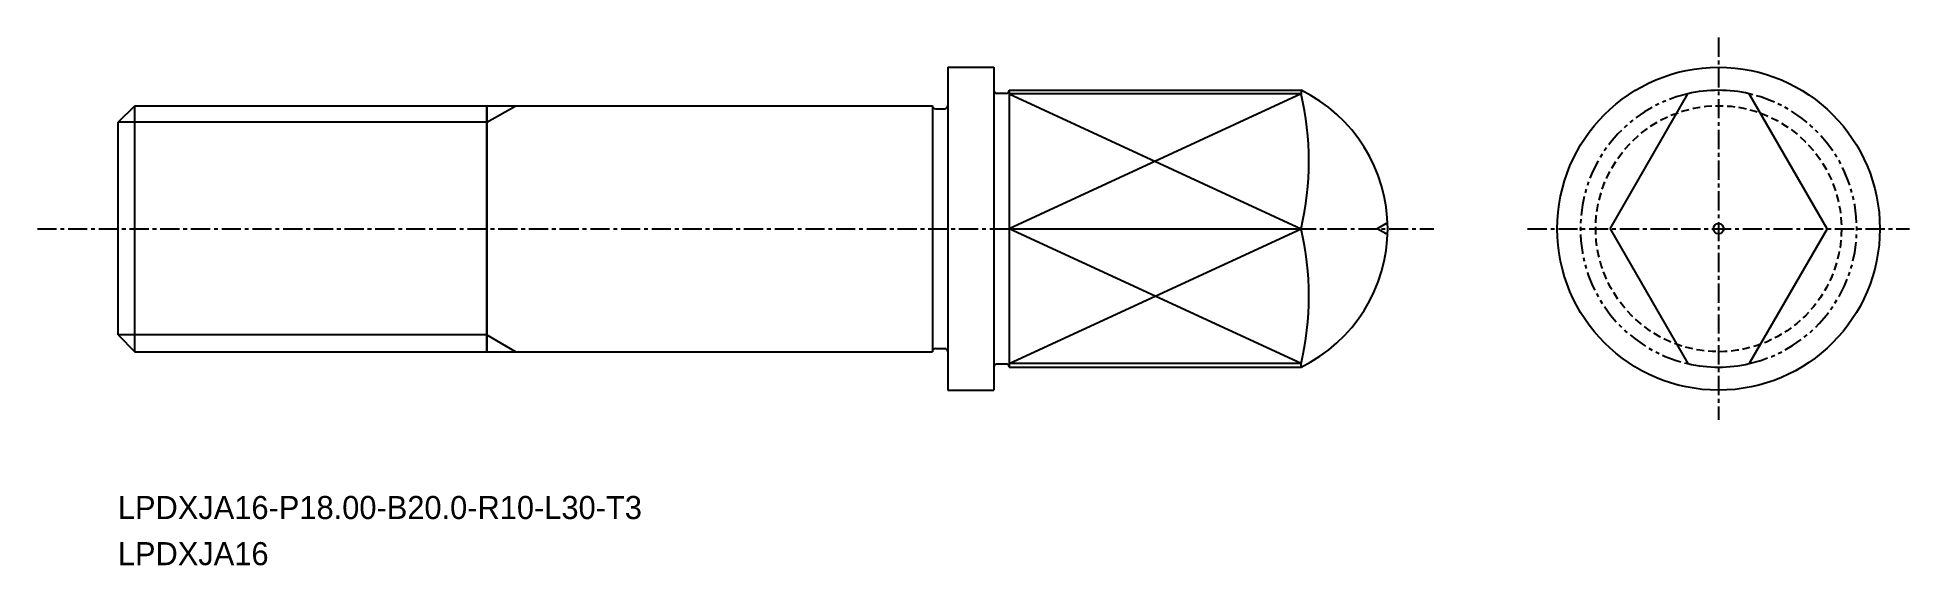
# Model space of a CAD drawing. Extents: x -1948 to -1826, y -851 to -816.
import ezdxf

# ---------------------------------------------------------------- set-up
doc = ezdxf.new("R2010")
doc.units = 0
for name, pattern in [('CENTER', [2, 1.25, -0.25, 0.25, -0.25]), ('DASHED', [0.75, 0.5, -0.25]), ('PHANTOM', [2.5, 1.25, -0.25, 0.25, -0.25, 0.25, -0.25])]:
    doc.linetypes.add(name, pattern=pattern)
doc.layers.get('0').update_dxf_attribs({"linetype": 'CONTINUOUS'})
doc.layers.add('CENTER', color=1, linetype='CENTER')

msp = doc.modelspace()

# ---------------------------------------------------------------- linework, layer by layer
at = {"color": 7, "linetype": 'CONTINUOUS'}
for p, q in [((-1888.76, -818.2), (-1885.76, -818.2)), ((-1888.76, -818.2), (-1888.76, -839.2)), ((-1884.96, -819.9), (-1885.56, -819.9)), ((-1884.76, -819.7), (-1884.76, -837.7)), ((-1884.76, -819.7), (-1865.76, -819.7)), ((-1845.64, -828.7), (-1840.58, -819.92)), ((-1831.51, -828.7), (-1836.58, -819.92)), ((-1942.76, -821.78), (-1941.68, -820.7)), ((-1941.68, -836.7), (-1941.68, -820.7)), ((-1941.68, -820.7), (-1918.76, -820.7)), ((-1918.76, -820.7), (-1918.76, -836.7)), ((-1918.76, -820.7), (-1889.76, -820.7)), ((-1918.76, -836.7), (-1918.76, -820.7)), ((-1889.76, -820.7), (-1889.76, -836.7)), ((-1889.76, -820.7), (-1889.76, -836.7)), ((-1889.56, -820.9), (-1888.96, -820.9)), ((-1942.76, -835.61), (-1942.76, -821.78)), ((-1941.68, -835.75), (-1941.68, -821.64)), ((-1884.76, -828.7), (-1865.76, -828.7)), ((-1845.64, -828.7), (-1840.58, -837.47)), ((-1831.51, -828.7), (-1836.58, -837.47)), ((-1942.76, -835.61), (-1941.68, -836.7)), ((-1941.68, -836.7), (-1918.76, -836.7)), ((-1918.76, -836.7), (-1889.76, -836.7)), ((-1889.56, -836.5), (-1888.96, -836.5)), ((-1884.96, -837.5), (-1885.56, -837.5)), ((-1884.76, -837.7), (-1865.76, -837.7)), ((-1888.76, -839.2), (-1885.76, -839.2))]:
    msp.add_line(p, q, dxfattribs=at)
at = {"linetype": 'CONTINUOUS'}
for p, q in [((-1885.76, -818.2), (-1885.76, -839.2)), ((-1865.76, -819.92), (-1884.76, -819.92)), ((-1865.76, -819.7), (-1865.76, -819.92)), ((-1865.76, -837.47), (-1884.76, -837.47)), ((-1865.76, -837.7), (-1865.76, -837.47))]:
    msp.add_line(p, q, dxfattribs=at)
at = {"color": 3, "linetype": 'CONTINUOUS'}
for p, q in [((-1884.76, -819.92), (-1865.76, -828.7)), ((-1865.76, -819.92), (-1884.76, -828.7)), ((-1918.76, -821.78), (-1916.88, -820.7)), ((-1918.76, -821.78), (-1942.76, -821.78)), ((-1865.76, -837.47), (-1884.76, -828.7)), ((-1884.76, -837.47), (-1865.76, -828.7)), ((-1918.76, -835.61), (-1942.76, -835.61)), ((-1918.76, -835.61), (-1916.88, -836.7))]:
    msp.add_line(p, q, dxfattribs=at)
at = {"color": 3}
for p in [(-1860.21, -828.37), (-1860.21, -829.03)]:
    msp.add_line(p, (-1860.8, -828.7), dxfattribs=at)
at = {"linetype": 'CONTINUOUS'}
msp.add_circle((-1838.58, -828.7), 10.5, dxfattribs=at)
at = {"color": 3, "linetype": 'DASHED'}
msp.add_circle((-1838.58, -828.7), 8, dxfattribs=at)
msp.add_circle((-1838.58, -828.7), 0.332)
at = {"color": 7, "linetype": 'CONTINUOUS'}
for centre, start, end in [((-1885.56, -819.7), 180, 270), ((-1884.96, -819.7), 270, 0), ((-1889.56, -820.7), 180, 270), ((-1888.96, -820.7), 270, 0), ((-1889.56, -836.7), 90, 180), ((-1888.96, -836.7), 0, 90), ((-1885.56, -837.7), 90, 180), ((-1884.96, -837.7), 0, 90)]:
    msp.add_arc(centre, 0.2, start, end, dxfattribs=at)
at = {"linetype": 'CONTINUOUS'}
for centre, radius, start, end in [((-1870.12, -828.7), 10, 295.8419, 64.1581), ((-1884.43, -824.31), 19.18, 346.7737, 13.2263), ((-1884.43, -833.09), 19.18, 346.7738, 13.2264)]:
    msp.add_arc(centre, radius, start, end, dxfattribs=at)
at = {"color": 3, "linetype": 'PHANTOM'}
for start, end in [(102.8396, 257.1604), (282.8396, 77.1604)]:
    msp.add_arc((-1838.58, -828.7), 9, start, end, dxfattribs=at)
for start, end in [(77.1604, 102.8396), (257.1604, 282.8396)]:
    msp.add_arc((-1838.58, -828.7), 9, start, end)
at = {"layer": 'CENTER', "color": 1, "linetype": 'CENTER'}
for p, q in [((-1838.58, -816.27), (-1838.58, -841.13)), ((-1948.03, -828.7), (-1857.12, -828.7)), ((-1851.01, -828.7), (-1826.15, -828.7))]:
    msp.add_line(p, q, dxfattribs=at)

# ---------------------------------------------------------------- texts
for s, p in [('LPDXJA16-P18.00-B20.0-R10-L30-T3', (-1942.79, -847.58)), ('LPDXJA16', (-1942.79, -850.58))]:
    msp.add_text(s, height=1.5).set_placement(p)

doc.saveas('drawing.dxf')
